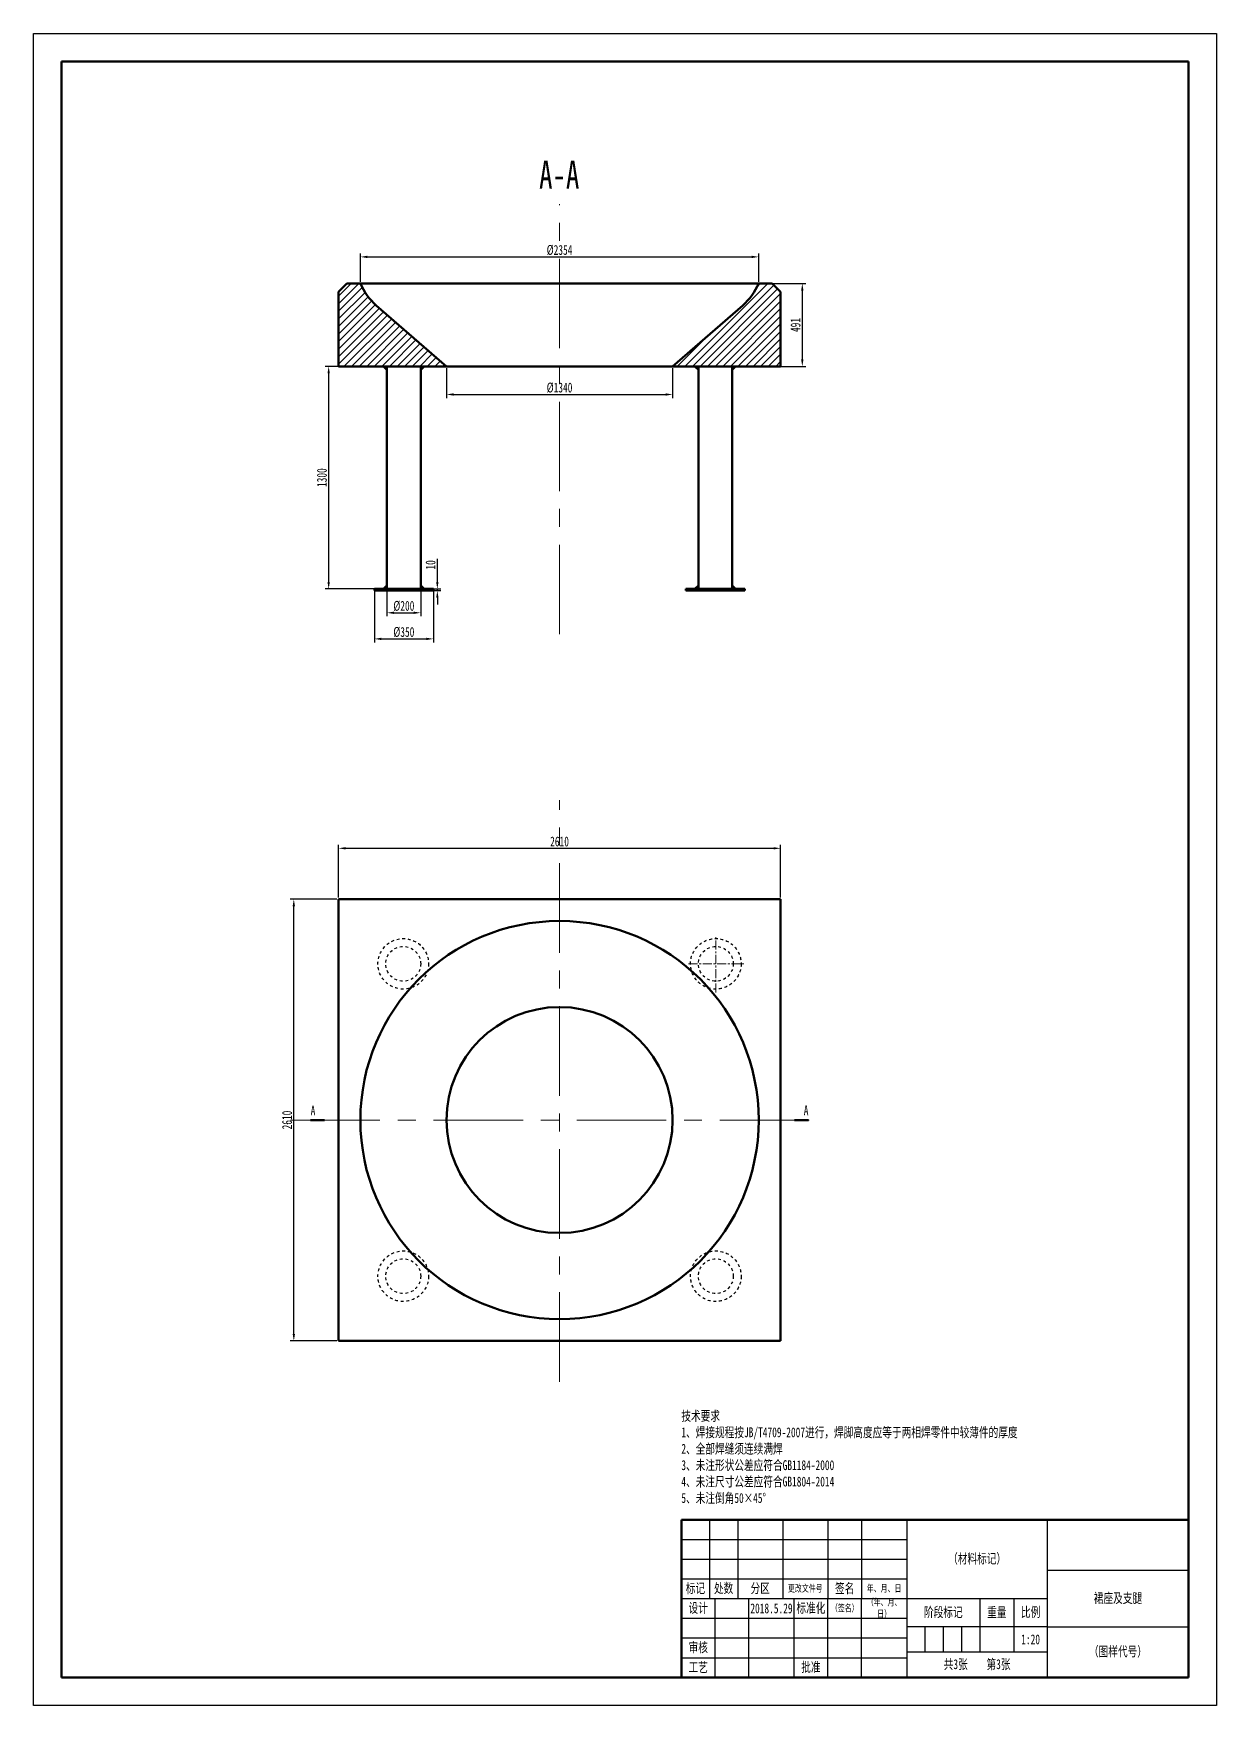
# Model space of a CAD drawing. Header units: millimetres. Extents: x 12088 to 13969, y -4291 to -3102.
# Drawn here: x 13549 to 13969, y -3696 to -3102 of the extents above; entities that cross this region are included whole.
import ezdxf

# ---------------------------------------------------------------- set-up
doc = ezdxf.new("R2010")
doc.units = ezdxf.units.MM
doc.header["$PDMODE"] = 35
doc.linetypes.add('CENTER', pattern=[50.800000000000004, 31.75, -6.35, 6.35, -6.35])
doc.linetypes.add('虚线', pattern=[2, 1, -1])
for name, color, linetype, lineweight in [('点划线', 7, 'CENTER', 13), ('粗实线', 7, 'Continuous', 50), ('虚线', 7, '虚线', 25)]:
    doc.layers.add(name, color=color, linetype=linetype, lineweight=lineweight)
doc.layers.add('细实线', color=7, linetype='Continuous')
doc.styles.add('仿宋', font='simfang.ttf', dxfattribs={"width": 0.7, "height": 3.5})
doc.dimstyles.new('仿宋', dxfattribs={"dimtxt": 2.5, "dimasz": 2.5, "dimexe": 1.25, "dimexo": 0.625, "dimtad": 1, "dimtxsty": '仿宋', "dimcen": 2.5, "dimadec": 0, "dimazin": 0, "dimtfac": 1, "dimtmove": 0, "dimatfit": 3, "dimfxl": 1, "dimlwd": 25, "dimlwe": 25, "dimarcsym": 0})
pattern_1 = [(45, (5646.537902841701, -1013.535313736969), (-1.344681100928593, 1.344681100928593), [])]
pattern_2 = [(45, (5646.537902841701, -1013.535313736969), (-0.06723405504642964, 0.06723405504642964), []), (135, (5646.537902841701, -1013.535313736969), (-0.06723405504642964, -0.06723405504642964), [])]

# ---------------------------------------------------------------- blocks, each defined once
blk = doc.blocks.new('*D79')
at = {"layer": 'Defpoints', "color": 0, "ltscale": 0.1}
for p in [(13806.22379560637, -3181.740592867399), (13664.81899227271, -3191.220416833843), (13806.22379560637, -3191.22053147903)]:
    blk.add_point(p, dxfattribs=at)
at = {"layer": '细实线', "color": 0, "lineweight": 25, "ltscale": 0.1}
for p, q in [((13664.81899227271, -3190.595416833843), (13664.81899227271, -3180.490592867399)), ((13667.31899227271, -3181.740592867399), (13803.72379560637, -3181.740592867399)), ((13806.22379560637, -3190.59553147903), (13806.22379560637, -3180.490592867399))]:
    blk.add_line(p, q, dxfattribs=at)
at = {"layer": '细实线', "color": 0, "ltscale": 0.1}
for points in [[(13667.31899227271, -3181.323926200732), (13667.31899227271, -3182.157259534065), (13664.81899227271, -3181.740592867399)], [(13803.72379560637, -3181.323926200732), (13803.72379560637, -3182.157259534065), (13806.22379560637, -3181.740592867399)]]:
    blk.add_solid(points, dxfattribs=at)
at = {"layer": '细实线', "color": 0, "ltscale": 0.1, "insert": (13735.52139393954, -3179.345592867399), "char_height": 3.5, "attachment_point": 5, "style": '仿宋'}
blk.add_mtext('{\\Ftxt|c134;%%C}2354', dxfattribs=at)
blk = doc.blocks.new('*D80')
at = {"layer": 'Defpoints', "color": 0, "ltscale": 0.1}
for p in [(13674.26230779746, -3298.693973758001), (13686.24130779747, -3298.69352779618), (13686.24130779747, -3308.175437766802)]:
    blk.add_point(p, dxfattribs=at)
at = {"layer": '细实线', "color": 0, "lineweight": 25, "ltscale": 0.1}
for p, q in [((13674.26230779746, -3299.318973758001), (13674.26230779746, -3309.425437766802)), ((13686.24130779747, -3299.31852779618), (13686.24130779747, -3309.425437766802)), ((13676.76230779746, -3308.175437766802), (13683.74130779747, -3308.175437766802))]:
    blk.add_line(p, q, dxfattribs=at)
at = {"layer": '细实线', "color": 0, "ltscale": 0.1}
for points in [[(13676.76230779746, -3307.758771100135), (13676.76230779746, -3308.592104433468), (13674.26230779746, -3308.175437766802)], [(13683.74130779747, -3307.758771100135), (13683.74130779747, -3308.592104433468), (13686.24130779747, -3308.175437766802)]]:
    blk.add_solid(points, dxfattribs=at)
at = {"layer": '细实线', "color": 0, "ltscale": 0.1, "insert": (13680.25180779747, -3305.780437766802), "char_height": 3.5, "attachment_point": 5, "style": '仿宋'}
blk.add_mtext('{\\Ftxt|c134;%%C}200', dxfattribs=at)
blk = doc.blocks.new('*D81')
at = {"layer": 'Defpoints', "color": 0, "ltscale": 0.1}
for p in [(13669.77018279747, -3299.686290480208), (13690.73343279746, -3299.686290480208), (13690.73343279746, -3317.446599282244)]:
    blk.add_point(p, dxfattribs=at)
at = {"layer": '细实线', "color": 0, "lineweight": 25, "ltscale": 0.1}
for p, q in [((13669.77018279747, -3300.311290480208), (13669.77018279747, -3318.696599282244)), ((13690.73343279746, -3300.311290480208), (13690.73343279746, -3318.696599282244)), ((13672.27018279747, -3317.446599282244), (13688.23343279746, -3317.446599282244))]:
    blk.add_line(p, q, dxfattribs=at)
at = {"layer": '细实线', "color": 0, "ltscale": 0.1}
for points in [[(13672.27018279747, -3317.029932615578), (13672.27018279747, -3317.863265948911), (13669.77018279747, -3317.446599282244)], [(13688.23343279746, -3317.029932615578), (13688.23343279746, -3317.863265948911), (13690.73343279746, -3317.446599282244)]]:
    blk.add_solid(points, dxfattribs=at)
at = {"layer": '细实线', "color": 0, "ltscale": 0.1, "insert": (13680.25180779747, -3315.051599282244), "char_height": 3.5, "attachment_point": 5, "style": '仿宋'}
blk.add_mtext('{\\Ftxt|c134;%%C}350', dxfattribs=at)
blk = doc.blocks.new('*D82')
at = {"layer": 'Defpoints', "color": 0, "ltscale": 0.1}
for p in [(13690.14062356068, -3299.686290480208), (13690.15608920775, -3300.28524048021), (13692.13624391996, -3300.28524048021)]:
    blk.add_point(p, dxfattribs=at)
at = {"layer": '细实线', "color": 0, "lineweight": 25, "ltscale": 0.1}
for p, q in [((13692.13624391996, -3297.186290480208), (13692.13624391996, -3289.030648780206)), ((13690.76562356068, -3299.686290480208), (13693.38624391996, -3299.686290480208)), ((13690.78108920775, -3300.28524048021), (13693.38624391996, -3300.28524048021)), ((13692.13624391996, -3300.28524048021), (13692.13624391996, -3299.686290480208)), ((13692.13624391996, -3302.78524048021), (13692.13624391996, -3305.28524048021))]:
    blk.add_line(p, q, dxfattribs=at)
at = {"layer": '细实线', "color": 0, "ltscale": 0.1}
for points in [[(13691.7195772533, -3297.186290480208), (13692.55291058663, -3297.186290480208), (13692.13624391996, -3299.686290480208)], [(13691.7195772533, -3302.78524048021), (13692.55291058663, -3302.78524048021), (13692.13624391996, -3300.28524048021)]]:
    blk.add_solid(points, dxfattribs=at)
at = {"layer": '细实线', "color": 0, "ltscale": 0.1, "insert": (13689.74124391996, -3291.153648780204), "char_height": 3.5, "attachment_point": 5, "rotation": 90, "style": '仿宋'}
blk.add_mtext('10', dxfattribs=at)
blk = doc.blocks.new('*D83')
at = {"layer": 'Defpoints', "color": 0, "ltscale": 0.1}
for p in [(13809.79502590739, -3191.220409744754), (13809.79509972805, -3220.651260883318), (13821.70239193933, -3220.651260883318)]:
    blk.add_point(p, dxfattribs=at)
at = {"layer": '细实线', "color": 0, "lineweight": 25, "ltscale": 0.1}
for p, q in [((13810.42002590739, -3191.220409744754), (13822.95239193933, -3191.220409744754)), ((13821.70239193933, -3193.720409744754), (13821.70239193933, -3218.151260883318)), ((13810.42009972805, -3220.651260883318), (13822.95239193933, -3220.651260883318))]:
    blk.add_line(p, q, dxfattribs=at)
at = {"layer": '细实线', "color": 0, "ltscale": 0.1}
for points in [[(13821.28572527267, -3193.720409744754), (13822.119058606, -3193.720409744754), (13821.70239193933, -3191.220409744754)], [(13821.28572527267, -3218.151260883318), (13822.119058606, -3218.151260883318), (13821.70239193933, -3220.651260883318)]]:
    blk.add_solid(points, dxfattribs=at)
at = {"layer": '细实线', "color": 0, "ltscale": 0.1, "insert": (13819.30739193933, -3205.935835314034), "char_height": 3.5, "attachment_point": 5, "rotation": 90, "style": '仿宋'}
blk.add_mtext('491', dxfattribs=at)
blk = doc.blocks.new('*D84')
at = {"layer": 'Defpoints', "color": 0, "ltscale": 0.1}
for p in [(13653.55784029195, -3220.651250376859), (13674.26230779746, -3220.651250376859), (13674.26230779746, -3299.686290480209)]:
    blk.add_point(p, dxfattribs=at)
at = {"layer": '细实线', "color": 0, "lineweight": 25, "ltscale": 0.1}
for p, q in [((13673.63730779746, -3220.651250376859), (13652.30784029195, -3220.651250376859)), ((13653.55784029195, -3297.186290480209), (13653.55784029195, -3223.151250376859)), ((13673.63730779746, -3299.686290480209), (13652.30784029195, -3299.686290480209))]:
    blk.add_line(p, q, dxfattribs=at)
at = {"layer": '细实线', "color": 0, "ltscale": 0.1}
for points in [[(13653.14117362528, -3223.151250376859), (13653.97450695861, -3223.151250376859), (13653.55784029195, -3220.651250376859)], [(13653.14117362528, -3297.186290480209), (13653.97450695861, -3297.186290480209), (13653.55784029195, -3299.686290480209)]]:
    blk.add_solid(points, dxfattribs=at)
at = {"layer": '细实线', "color": 0, "ltscale": 0.1, "insert": (13651.16284029195, -3260.168770428532), "char_height": 3.5, "attachment_point": 5, "rotation": 90, "style": '仿宋'}
blk.add_mtext('1300', dxfattribs=at)
blk = doc.blocks.new('*D85')
at = {"layer": 'Defpoints', "color": 0, "ltscale": 0.1}
for p in [(13813.98079191382, -3391.835612696293), (13657.06195311986, -3409.902918893381), (13813.98079191382, -3409.902918893381)]:
    blk.add_point(p, dxfattribs=at)
at = {"layer": '粗实线', "color": 0, "lineweight": 25, "ltscale": 0.1}
for p, q in [((13657.06195311986, -3409.277918893381), (13657.06195311986, -3390.585612696293)), ((13813.98079191382, -3409.277918893381), (13813.98079191382, -3390.585612696293)), ((13659.56195311986, -3391.835612696293), (13811.48079191382, -3391.835612696293))]:
    blk.add_line(p, q, dxfattribs=at)
at = {"layer": '粗实线', "color": 0, "ltscale": 0.1}
for points in [[(13659.56195311986, -3391.418946029626), (13659.56195311986, -3392.252279362959), (13657.06195311986, -3391.835612696293)], [(13811.48079191382, -3391.418946029626), (13811.48079191382, -3392.252279362959), (13813.98079191382, -3391.835612696293)]]:
    blk.add_solid(points, dxfattribs=at)
at = {"layer": '粗实线', "color": 0, "ltscale": 0.1, "insert": (13735.52137251684, -3389.440612696293), "char_height": 3.5, "attachment_point": 5, "style": '仿宋'}
blk.add_mtext('2610', dxfattribs=at)
blk = doc.blocks.new('*D86')
at = {"layer": 'Defpoints', "color": 0, "ltscale": 0.1}
for p in [(13641.1894862651, -3409.902918893381), (13657.06195311986, -3409.902918893381), (13657.06195311986, -3566.821757687333)]:
    blk.add_point(p, dxfattribs=at)
at = {"layer": '粗实线', "color": 0, "lineweight": 25, "ltscale": 0.1}
for p, q in [((13656.43695311986, -3409.902918893381), (13639.9394862651, -3409.902918893381)), ((13641.1894862651, -3564.321757687333), (13641.1894862651, -3412.402918893381)), ((13656.43695311986, -3566.821757687333), (13639.9394862651, -3566.821757687333))]:
    blk.add_line(p, q, dxfattribs=at)
at = {"layer": '粗实线', "color": 0, "ltscale": 0.1}
for points in [[(13640.77281959844, -3412.402918893381), (13641.60615293177, -3412.402918893381), (13641.1894862651, -3409.902918893381)], [(13640.77281959844, -3564.321757687333), (13641.60615293177, -3564.321757687333), (13641.1894862651, -3566.821757687333)]]:
    blk.add_solid(points, dxfattribs=at)
at = {"layer": '粗实线', "color": 0, "ltscale": 0.1, "insert": (13638.7944862651, -3488.362338290355), "char_height": 3.5, "attachment_point": 5, "rotation": 90, "style": '仿宋'}
blk.add_mtext('2610', dxfattribs=at)
blk = doc.blocks.new('*D87')
at = {"layer": 'Defpoints', "color": 0}
for p in [(13695.38840672121, -3220.651256492872), (13775.65435582905, -3220.651321444062), (13775.65435582905, -3230.628687914429)]:
    blk.add_point(p, dxfattribs=at)
at = {"layer": '细实线', "color": 0, "lineweight": 25}
for p, q in [((13695.38840672121, -3221.276256492872), (13695.38840672121, -3231.878687914429)), ((13775.65435582905, -3221.276321444062), (13775.65435582905, -3231.878687914429)), ((13697.88840672121, -3230.628687914429), (13773.15435582905, -3230.628687914429))]:
    blk.add_line(p, q, dxfattribs=at)
at = {"layer": '细实线', "color": 0}
for points in [[(13697.88840672121, -3230.212021247762), (13697.88840672121, -3231.045354581095), (13695.38840672121, -3230.628687914429)], [(13773.15435582905, -3230.212021247762), (13773.15435582905, -3231.045354581095), (13775.65435582905, -3230.628687914429)]]:
    blk.add_solid(points, dxfattribs=at)
at = {"layer": '细实线', "color": 0, "insert": (13735.52138127513, -3228.233687914429), "char_height": 3.5, "attachment_point": 5, "style": '仿宋'}
blk.add_mtext('{\\Ftxt|c134;%%C}1340', dxfattribs=at)

msp = doc.modelspace()

# ---------------------------------------------------------------- hatches: boundary and pattern name
at = {"layer": '细实线'}
h = msp.add_hatch(dxfattribs=at)
h.set_pattern_fill('ANSI31', color=256, scale=0.5989500000000002, style=0)
h.set_pattern_definition(pattern_1)
edge = h.paths.add_edge_path()
edge.add_arc((13684.62712150856, -3182.701820410973), 21.56219999999635, 203.2703714222773, 228.9677915798374)
edge.add_line((13670.47189988475, -3198.967064633568), (13695.38840672121, -3220.651256492872))
edge.add_line((13657.06195875247, -3194.215159821892), (13657.06195887428, -3220.651250376859))
edge.add_line((13660.05670873867, -3191.22040976672), (13657.06195875247, -3194.215159821892))
edge.add_line((13664.81898919572, -3191.220409678983), (13660.05670873867, -3191.22040976672))
edge.add_line((13657.06195887428, -3220.651250376859), (13695.38840672121, -3220.651250376859))
h = msp.add_hatch(dxfattribs=at)
h.set_pattern_fill('ANSI31', color=256, scale=0.5989500000000002, style=0)
h.set_pattern_definition(pattern_1)
h.paths.add_polyline_path([(13813.98079766083, -3194.215159821868), (13810.98604766823, -3191.220409766696), (13806.22384798757, -3191.220409678962, -0.1125984164068718), (13800.57093729853, -3198.967064633569), (13775.65435582906, -3220.651321444062), (13783.21240223521, -3220.651327560031), (13813.98079759554, -3220.651250384437)])
h = msp.add_hatch(dxfattribs=at)
h.set_pattern_fill('ANSI37', color=256, scale=0.02994750000000001, style=0)
h.set_pattern_definition(pattern_2)
h.paths.add_polyline_path([(13674.26230779746, -3220.651250376859), (13673.06440779746, -3220.651250376859), (13674.26230779746, -3221.849150376859)])
h = msp.add_hatch(dxfattribs=at)
h.set_pattern_fill('ANSI37', color=256, scale=0.02994750000000001, style=0)
h.set_pattern_definition(pattern_2)
h.paths.add_polyline_path([(13686.24130779747, -3221.849150376859), (13687.43920779746, -3220.651250376859), (13686.24130779747, -3220.651250376859)])
h = msp.add_hatch(dxfattribs=at)
h.set_pattern_fill('ANSI37', color=256, scale=0.02994750000000001, style=0)
h.set_pattern_definition(pattern_2)
h.paths.add_polyline_path([(13784.80144711789, -3220.65132357427), (13783.60362331512, -3220.65132657874), (13784.80144711789, -3221.849223574269)])
h.paths.add_polyline_path([(13797.97830697312, -3220.651290523082), (13796.78044711789, -3220.651293527645), (13796.78044711789, -3221.849193527642)])
h = msp.add_hatch(dxfattribs=at)
h.set_pattern_fill('ANSI37', color=256, scale=0.02994750000000001, style=0)
h.set_pattern_definition(pattern_2)
h.paths.add_polyline_path([(13674.26230779746, -3298.48839048021), (13673.06440779746, -3299.686290480209), (13674.26230779746, -3299.686290480209)])
h.paths.add_polyline_path([(13686.24130779747, -3298.48839048021), (13686.24130779747, -3299.686290480209), (13687.43920779746, -3299.686290480208)])
h.paths.add_polyline_path([(13784.80144711789, -3298.488390480209), (13783.60354711789, -3299.686290480209), (13784.80144711789, -3299.686290480208)])
h.paths.add_polyline_path([(13796.78044711789, -3298.48839048021), (13796.78044711789, -3299.686290480209), (13797.97834711789, -3299.686290480208)])

# ---------------------------------------------------------------- linework, layer by layer
at = {"layer": '点划线'}
for p, q in [((13735.52137827126, -3315.735661040751), (13735.52137827126, -3163.038055836422)), ((13735.52137251684, -3581.314684106219), (13735.52137251684, -3374.756795286237)), ((13640.01304017419, -3488.362338290357), (13825.46773962479, -3488.362338290357))]:
    msp.add_line(p, q, dxfattribs=at)
at = {"layer": '点划线', "ltscale": 0.1}
for p, q in [((13791.00270281153, -3443.054318175838), (13791.00270281153, -3423.04417427345)), ((13781.31466363835, -3432.881007658035), (13801.36739631648, -3432.881007658035))]:
    msp.add_line(p, q, dxfattribs=at)
at = {"layer": '粗实线', "ltscale": 0.1}
for p, q in [((13558.75764580066, -3112.368826536913), (13958.75764580066, -3112.368826536913)), ((13558.75764580066, -3686.368826536915), (13558.75764580066, -3112.368826536913)), ((13958.75764580066, -3112.368826536913), (13958.75764580066, -3686.368826536915)), ((13657.06195875247, -3194.215159821892), (13657.06195887428, -3220.651250376859)), ((13660.05670873867, -3191.22040976672), (13735.52137827126, -3191.220408376413)), ((13810.98604766823, -3191.220409766696), (13735.52137827125, -3191.220408376413)), ((13810.98604766823, -3191.220409766696), (13813.98079766083, -3194.215159821868)), ((13813.98079759554, -3220.651255240174), (13813.98079766083, -3194.215159821868)), ((13657.06195887428, -3220.651225479118), (13783.21240223521, -3220.651327560031)), ((13657.06195311986, -3409.902918893381), (13813.98079191382, -3409.902918893381)), ((13657.06195311986, -3409.902918893381), (13657.06195311986, -3566.821757687333)), ((13813.98079191382, -3409.902918893381), (13813.98079191382, -3566.821757687333)), ((13657.06195311986, -3566.821757687333), (13813.98079191382, -3566.821757687333)), ((13778.75764580066, -3630.368826536915), (13778.75764580066, -3686.368826536915)), ((13778.75764580066, -3630.368826536915), (13958.75764580066, -3630.368826536915)), ((13958.75764580066, -3686.368826536915), (13558.75764580066, -3686.368826536913))]:
    msp.add_line(p, q, dxfattribs=at)
at = {"layer": '粗实线'}
for p, q in [((13660.05670873867, -3191.22040976672), (13657.06195875247, -3194.215159821892)), ((13664.81898919572, -3191.220409678983), (13660.05670873867, -3191.22040976672)), ((13657.06195887428, -3220.651250376859), (13695.38840672121, -3220.651250376859)), ((13674.26230779746, -3220.651250376859), (13673.06440779746, -3220.651250376859)), ((13673.06440779746, -3220.651250376859), (13674.26230779746, -3221.849150376859)), ((13674.26230779746, -3220.651250376859), (13674.26230779746, -3221.849150376859)), ((13686.24130779747, -3220.651250376859), (13687.43920779746, -3220.651250376859)), ((13686.24130779747, -3220.651250376859), (13686.24130779747, -3221.849150376859)), ((13686.24130779747, -3221.849150376859), (13687.43920779746, -3220.651250376859)), ((13784.80144711789, -3220.651250376859), (13783.60354711789, -3220.651250376859)), ((13783.60354711789, -3220.651250376859), (13784.80144711789, -3221.849223574269)), ((13784.80144711789, -3220.65132357427), (13784.80144711789, -3221.849223574269)), ((13796.78044711789, -3220.651250376859), (13797.97834711789, -3220.651250376859)), ((13796.78044711789, -3221.849193527643), (13797.97834711789, -3220.651250376859)), ((13796.78044711789, -3220.651293527645), (13796.78044711789, -3221.849193527643)), ((13673.06440779746, -3299.686290480209), (13674.26230779746, -3298.48839048021)), ((13686.24130779747, -3298.48839048021), (13687.43920779746, -3299.686290480208)), ((13783.60354711789, -3299.686290480208), (13784.80144711789, -3298.488390480208)), ((13796.78044711789, -3298.488390480208), (13797.97834711789, -3299.686290480208)), ((13647.16195311986, -3488.362338290358), (13652.11195311986, -3488.362338290358)), ((13823.88079191382, -3488.362338290357), (13818.93079191382, -3488.362338290357))]:
    msp.add_line(p, q, dxfattribs=at)
at = {"layer": '粗实线', "lineweight": 50}
for p, q in [((13674.26230779746, -3220.651250376859), (13674.26230779746, -3299.686290480209)), ((13686.24130779747, -3220.651250376859), (13686.24130779747, -3299.686290480209)), ((13784.80144711789, -3220.651250376859), (13784.80144711789, -3299.686290480209)), ((13796.78044711789, -3220.651250376859), (13796.78044711789, -3299.686290480209)), ((13669.77018279747, -3299.686290480208), (13690.73343279746, -3299.686290480208)), ((13669.77018279747, -3299.686290480208), (13669.77018279747, -3300.285240480208)), ((13669.77018279747, -3300.285240480208), (13690.73343279746, -3300.28524048021)), ((13690.73343279746, -3299.686290480208), (13690.73343279746, -3300.285240480208)), ((13801.27257211789, -3299.686290480208), (13780.30932211789, -3299.686290480208)), ((13780.30932211789, -3299.686290480208), (13780.30932211789, -3300.285240480208)), ((13801.27257211789, -3300.285240480208), (13780.30932211789, -3300.28524048021)), ((13801.27257211789, -3299.686290480208), (13801.27257211789, -3300.285240480208))]:
    msp.add_line(p, q, dxfattribs=at)
at = {"layer": '粗实线', "color": 0, "lineweight": 50}
for points in [[(13664.81898919572, -3191.220409678982, 0.1125984164065952), (13670.47189988475, -3198.967064633568), (13695.38840672121, -3220.651256492872)], [(13806.22379560637, -3191.22053147903, -0.1125968596669477), (13800.57093729853, -3198.967064633568), (13775.65435570239, -3220.651321554292)]]:
    msp.add_lwpolyline(points, format="xyb", dxfattribs=at)
msp.add_lwpolyline([(13813.98079766824, -3220.651250384436), (13783.21240223521, -3220.651327560031)], dxfattribs=at)
at = {"layer": '粗实线'}
for centre, radius in [((13735.52137539405, -3488.362338290356), 70.70337983188038), ((13735.52137251685, -3488.362338290357), 40.13297857775868)]:
    msp.add_circle(centre, radius, dxfattribs=at)
at = {"layer": '细实线', "ltscale": 0.1}
for p, q in [((13548.75764580066, -3696.368826536913), (13548.75764580066, -3102.368826536913)), ((13548.75764580066, -3102.368826536913), (13968.75764580066, -3102.368826536913)), ((13968.75764580066, -3102.368826536913), (13968.75764580066, -3696.368826536913)), ((13968.75764580066, -3696.368826536913), (13548.75764580066, -3696.368826536913))]:
    msp.add_line(p, q, dxfattribs=at)
at = {"layer": '细实线'}
for p, q in [((13695.38840659453, -3220.651256382635), (13775.65435570239, -3220.651321554292)), ((13674.26230779746, -3299.686290480209), (13673.06440779746, -3299.686290480209)), ((13674.26230779746, -3299.686290480209), (13674.26230779746, -3298.48839048021)), ((13674.26230779746, -3298.48839048021), (13674.26230779746, -3299.686290480209)), ((13674.26230779746, -3299.686290480209), (13674.26230779746, -3298.48839048021)), ((13686.24130779747, -3299.686290480209), (13686.24130779747, -3298.48839048021)), ((13686.24130779747, -3299.686290480209), (13687.43920779746, -3299.686290480208)), ((13784.80144711789, -3299.686290480208), (13783.60354711789, -3299.686290480208)), ((13784.80144711789, -3299.686290480208), (13784.80144711789, -3298.488390480208)), ((13796.78044711789, -3299.686290480208), (13796.78044711789, -3298.488390480208)), ((13796.78044711789, -3299.686290480209), (13797.97834711789, -3299.686290480208)), ((13778.75764580066, -3630.368826536915), (13788.75764580066, -3630.368826536915)), ((13788.75764580066, -3630.368826536915), (13798.75764580066, -3630.368826536915)), ((13788.75764580066, -3630.368826536915), (13788.75764580066, -3658.368826536915)), ((13788.75764580066, -3630.368826536915), (13798.75764580066, -3630.368826536915)), ((13798.75764580066, -3630.368826536915), (13814.75764580066, -3630.368826536915)), ((13798.75764580066, -3630.368826536915), (13798.75764580066, -3658.368826536915)), ((13798.75764580066, -3630.368826536915), (13814.75764580066, -3630.368826536915)), ((13814.75764580066, -3630.368826536915), (13830.75764580066, -3630.368826536915)), ((13814.75764580066, -3630.368826536915), (13814.75764580066, -3658.368826536915)), ((13814.75764580066, -3630.368826536915), (13830.75764580066, -3630.368826536915)), ((13830.75764580066, -3630.368826536915), (13842.75764580066, -3630.368826536915)), ((13830.75764580066, -3630.368826536915), (13830.75764580066, -3658.368826536915)), ((13830.75764580066, -3630.368826536915), (13842.75764580066, -3630.368826536915)), ((13842.75764580066, -3630.368826536915), (13858.75764580066, -3630.368826536915)), ((13842.75764580066, -3630.368826536915), (13842.75764580066, -3658.368826536916)), ((13842.75764580066, -3630.368826536915), (13858.75764580066, -3630.368826536915)), ((13858.75764580066, -3630.368826536915), (13858.75764580066, -3686.368826536915)), ((13908.75764580066, -3686.368826536915), (13908.75764580066, -3630.368826536915)), ((13778.75764580066, -3637.368826536915), (13858.75764580066, -3637.368826536915)), ((13778.75764580066, -3644.368826536915), (13858.75764580066, -3644.368826536915)), ((13778.75764580066, -3651.368826536915), (13858.75764580066, -3651.368826536915)), ((13958.75764580066, -3648.368826536915), (13908.75764580066, -3648.368826536915)), ((13778.75764580066, -3658.368826536915), (13858.75764580066, -3658.368826536915)), ((13790.75764580066, -3686.368826536915), (13790.75764580066, -3658.368826536915)), ((13802.75764580066, -3686.368826536915), (13802.75764580066, -3658.368826536915)), ((13818.75764580066, -3686.368826536915), (13818.75764580066, -3658.368826536915)), ((13830.75764580066, -3686.368826536915), (13830.75764580066, -3658.368826536915)), ((13842.75764580066, -3686.368826536915), (13842.75764580066, -3658.368826536916)), ((13858.75764580066, -3658.368826536915), (13908.75764580066, -3658.368826536915)), ((13884.75764580066, -3658.368826536915), (13884.75764580066, -3677.368826536915)), ((13896.75764580066, -3658.368826536915), (13896.75764580066, -3677.368826536915)), ((13778.75764580066, -3665.368826536915), (13858.75764580066, -3665.368826536916)), ((13908.75764580066, -3668.368826536915), (13858.75764580066, -3668.368826536915)), ((13865.25764580066, -3668.368826536915), (13865.25764580066, -3677.368826536915)), ((13871.75764580066, -3668.368826536915), (13871.75764580066, -3677.368826536915)), ((13878.25764580066, -3668.368826536915), (13878.25764580066, -3677.368826536915)), ((13908.75764580066, -3668.368826536915), (13958.75764580066, -3668.368826536915)), ((13778.75764580066, -3672.368826536915), (13858.75764580066, -3672.368826536915)), ((13778.75764580066, -3679.368826536915), (13858.75764580066, -3679.368826536915)), ((13908.75764580066, -3677.368826536915), (13858.75764580066, -3677.368826536915))]:
    msp.add_line(p, q, dxfattribs=at)
at = {"layer": '虚线', "ltscale": 0.1}
msp.add_line((13723.79458425008, -3220.651279466802), (13783.27453432413, -3220.651327660566), dxfattribs=at)
at = {"layer": '虚线', "lineweight": 25}
for centre in [(13680.04004188451, -3432.881007995658), (13791.00270281153, -3432.881007658035), (13680.04004222214, -3543.843668922679), (13791.00270314916, -3543.843668585056)]:
    msp.add_circle(centre, 8.984250000000001, dxfattribs=at)
at = {"layer": '虚线'}
for centre in [(13680.04004188451, -3432.881007995658), (13791.00270281154, -3432.881007658033), (13680.04004222214, -3543.843668922679), (13791.00270314916, -3543.843668585057)]:
    msp.add_circle(centre, 6.201260158527984, dxfattribs=at)

# ---------------------------------------------------------------- texts
at = {"layer": '细实线', "style": '仿宋'}
for s, insert, char_height, width, attachment_point in [('A-A', (13735.41272198173, -3152.565811825675), 10, 75.41030162392417, 5), ('A', (13647.16195311986, -3483.206881399158), 3.5, 5.693934288072342, 1), ('A', (13823.88079191382, -3483.181364907522), 3.5, 4.950000000000728, 3), ('（材料标记）', (13883.75764580066, -3644.368826536915), 3.5, 50, 5), ('标记', (13783.75764580066, -3654.868826536915), 3.5, 10, 5), ('处数', (13793.75764580066, -3654.868826536915), 3.5, 10.00000000000182, 5), ('分区', (13806.75764580066, -3654.868826536915), 3.5, 15.99999999999272, 5), ('更改文件号', (13822.75764580066, -3654.868826536915), 2.5, 16.00000000000364, 5), ('签名', (13836.75764580066, -3654.868826536915), 3.5, 12, 5), ('年、月、日', (13850.75764580066, -3654.868826536915), 2.5, 16, 5), ('裙座及支腿', (13933.75764580066, -3658.368826536915), 3.5, 50, 5), ('设计', (13784.75764580066, -3661.868826536915), 3.5, 12, 5), ('2018.5.29', (13810.75764580066, -3661.868826536915), 3.5, 15.99999999999636, 5), ('标准化', (13824.75764580066, -3661.868826536915), 3.5, 12, 5), ('（签名）', (13836.75764580066, -3661.868826536915), 2.5, 12, 5), ('（年、月、日）', (13850.75764580066, -3661.868826536916), 2.5, 16, 5), ('阶段标记', (13871.75764580066, -3663.368826536915), 3.5, 26, 5), ('重量', (13890.75764580066, -3663.368826536915), 3.5, 12, 5), ('比例', (13902.75764580066, -3663.368826536915), 3.5, 12, 5), ('审核', (13784.75764580066, -3675.868826536915), 3.5, 12, 5), ('1:20', (13902.75764580066, -3672.868826536915), 3.5, 12, 5), ('（图样代号）', (13933.75764580066, -3677.368826536915), 3.5, 50, 5), ('工艺', (13784.75764580066, -3682.868826536915), 3.5, 12, 5), ('批准', (13824.75764580066, -3682.868826536915), 3.5, 12, 5), ('共3张    第3张', (13883.75764580066, -3681.868826536915), 3.5, 50, 5)]:
    msp.add_mtext(s, dxfattribs=dict(at, insert=insert, char_height=char_height, width=width, attachment_point=attachment_point))
at = {"layer": '细实线', "ltscale": 0.1, "insert": (13778.75764580066, -3608.258669783588), "char_height": 3.5, "width": 180.0000000000036, "attachment_point": 4, "style": '仿宋'}
msp.add_mtext('技术要求\\P1、焊接规程按JB/T4709-2007进行，焊脚高度应等于两相焊零件中较薄件的厚度\\P2、全部焊缝须连续满焊\\P3、未注形状公差应符合GB1184-2000\\P4、未注尺寸公差应符合GB1804-2014\\P5、未注倒角50×45°', dxfattribs=at)

# ---------------------------------------------------------------- dimensions: what is measured, and where the dimension line sits
at = {"layer": '粗实线', "ltscale": 0.1}
dim = msp.add_linear_dim(base=(13813.98079191382, -3391.835612696293), p1=(13657.06195311986, -3409.902918893381), p2=(13813.98079191382, -3409.902918893381), text='2610', dimstyle='仿宋', dxfattribs=at)
dim.commit()
dim.dimension.update_dxf_attribs({"geometry": '*D85', "text_midpoint": (13735.52137251684, -3389.440612696293)})
dim = msp.add_linear_dim(base=(13641.1894862651, -3409.902918893381), p1=(13657.06195311986, -3566.821757687333), p2=(13657.06195311986, -3409.902918893381), angle=270, text='2610', dimstyle='仿宋', dxfattribs=at)
dim.commit()
dim.dimension.update_dxf_attribs({"geometry": '*D86', "text_midpoint": (13638.7944862651, -3488.362338290355)})
at = {"layer": '细实线', "ltscale": 0.1}
dim = msp.add_linear_dim(base=(13806.22379560637, -3181.740592867399), p1=(13664.81899227271, -3191.220416833843), p2=(13806.22379560637, -3191.22053147903), text='{\\Ftxt|c134;%%C}2354', dimstyle='仿宋', dxfattribs=at)
dim.commit()
dim.dimension.update_dxf_attribs({"geometry": '*D79', "text_midpoint": (13735.52139393954, -3179.345592867399)})
for base, p1, p2, angle, text, picture, middle in [((13821.70239193933, -3220.651260883318), (13809.79502590739, -3191.220409744754), (13809.79509972805, -3220.651260883318), 90, '491', '*D83', (13819.30739193933, -3205.935835314034)), ((13653.55784029195, -3220.651250376859), (13674.26230779746, -3299.686290480209), (13674.26230779746, -3220.651250376859), 270, '1300', '*D84', (13651.16284029195, -3260.168770428532))]:
    dim = msp.add_linear_dim(base=base, p1=p1, p2=p2, angle=angle, text=text, dimstyle='仿宋', dxfattribs=at)
    dim.commit()
    dim.dimension.update_dxf_attribs({"geometry": picture, "text_midpoint": middle})
at = {"layer": '细实线'}
dim = msp.add_linear_dim(base=(13775.65435582905, -3230.628687914429), p1=(13695.38840672121, -3220.651256492872), p2=(13775.65435582905, -3220.651321444062), text='{\\Ftxt|c134;%%C}1340', dimstyle='仿宋', dxfattribs=at)
dim.commit()
dim.dimension.update_dxf_attribs({"geometry": '*D87', "text_midpoint": (13735.52138127513, -3228.233687914429)})
at = {"layer": '细实线', "ltscale": 0.1}
dim = msp.add_linear_dim(base=(13692.13624391996, -3300.28524048021), p1=(13690.14062356068, -3299.686290480208), p2=(13690.15608920775, -3300.28524048021), angle=90, text='10', dimstyle='仿宋', dxfattribs=at)
dim.commit()
dim.dimension.update_dxf_attribs({"geometry": '*D82', "text_midpoint": (13692.13624391996, -3291.153648780204), "dimtype": 160})
for base, p1, p2, text, picture, middle in [((13690.73343279746, -3317.446599282244), (13669.77018279747, -3299.686290480208), (13690.73343279746, -3299.686290480208), '{\\Ftxt|c134;%%C}350', '*D81', (13680.25180779747, -3317.446599282244)), ((13686.24130779747, -3308.175437766802), (13674.26230779746, -3298.693973758001), (13686.24130779747, -3298.69352779618), '{\\Ftxt|c134;%%C}200', '*D80', (13680.25180779747, -3308.175437766802))]:
    dim = msp.add_linear_dim(base=base, p1=p1, p2=p2, text=text, dimstyle='仿宋', dxfattribs=at)
    dim.commit()
    dim.dimension.update_dxf_attribs({"geometry": picture, "text_midpoint": middle, "dimtype": 160})

doc.saveas('drawing.dxf')
